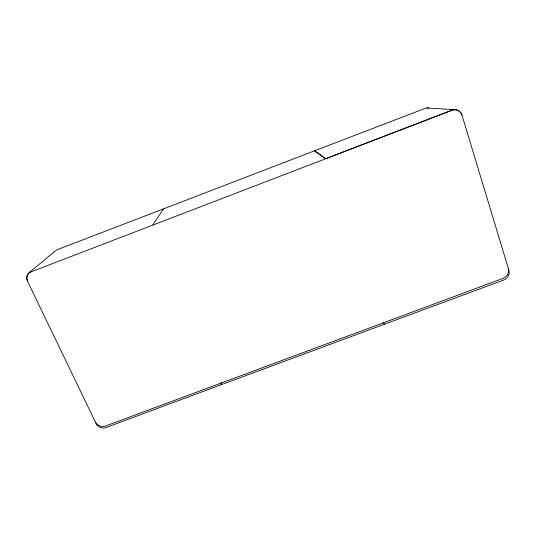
<?xml version="1.0" encoding="UTF-8"?>
<svg xmlns="http://www.w3.org/2000/svg" width="536" height="536" viewBox="0 0 536 536"><rect width="100%" height="100%" fill="white"/><g stroke="black" fill="none" stroke-linecap="round" stroke-linejoin="round"><path stroke-width="0.8" d="M31.189 271.645L31.497 271.384A8.241 7.591 26.6 0 0 27.604 281.413L96.118 423.541C97.8 426.971 102.041 428.941 105.699 427.641L221.093 384.761L221.241 382.269M152.861 224.832L163.52 208.873L314.572 150.79L325.6 158.71L452.411 110.074C456.404 108.5 460.927 111.26 462.019 115.26M163.52 208.873L56.595 249.923L29.299 272.523C26.639 274.633 26.204 278.532 27.644 281.48M29.299 272.523L452.116 110.202M314.572 150.79L425.256 108.346L426.958 107.957L456.337 109.759M221.093 384.761L504.215 279.832C507.947 278.425 510.017 274.03 508.878 270.238L461.965 115.066A8.543 7.96 -58 0 0 451.788 110.181M426.958 107.957L428.686 108.071M314.619 150.918L325.6 158.71M383.066 322.096L384.426 324.247M95.448 422.14A7.671 6.941 10 0 0 105.525 425.993L503.15 278.351A7.946 7.256 -39.1 0 0 508.383 268.61"/></g></svg>
